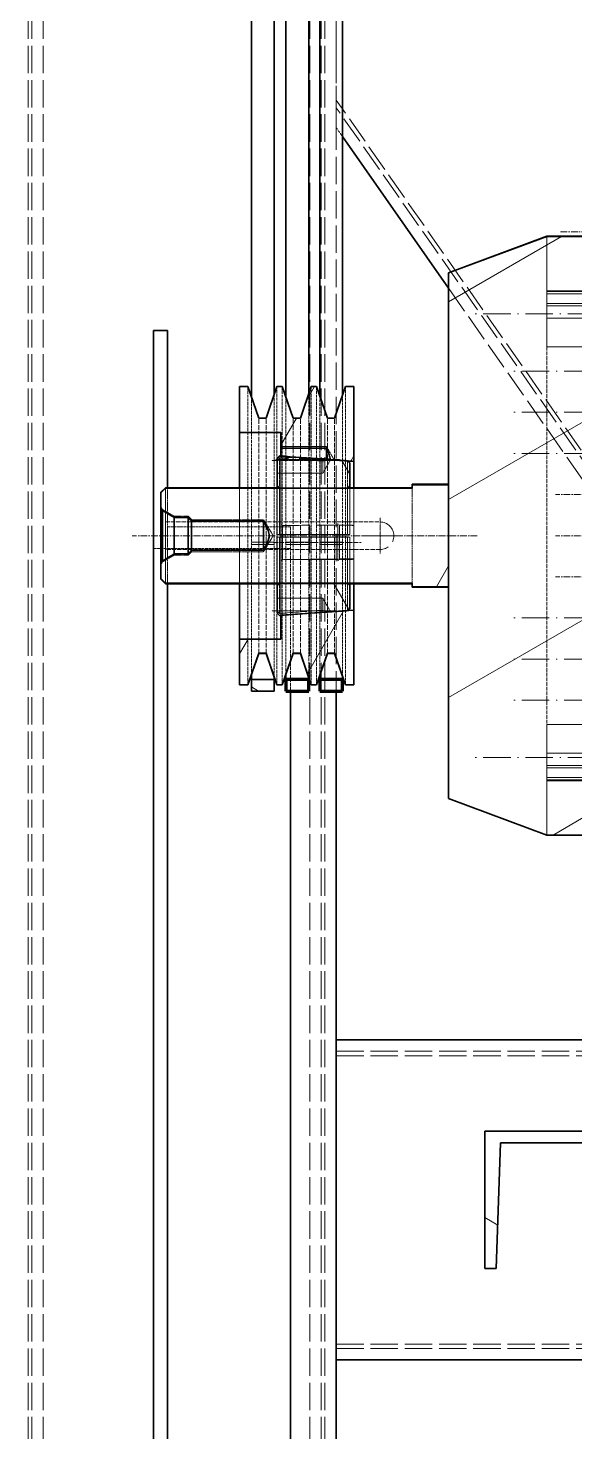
# Model space of a CAD drawing. Header units: millimetres. Extents: x 11674 to 41081, y 10956 to 31751.
# Drawn here: x 22922 to 23162, y 18281 to 18895 of the extents above; entities that cross this region are included whole.
import ezdxf

# ---------------------------------------------------------------- set-up
doc = ezdxf.new("R2010")
doc.units = ezdxf.units.MM
doc.linetypes.add('DASHDOT', pattern=[18.5, 12, -3, 0.5, -3])
doc.linetypes.add('DASHED', pattern=[15, 12, -3])

# ---------------------------------------------------------------- blocks, each defined once
blk = doc.blocks.new('A$C55E021B5')
at = {"color": 7, "linetype": 'DASHED', "lineweight": 13}
for p, q in [((585, 2140.5), (585, 0.5)), ((586.65, 2140.5), (586.65, 0.5)), ((591.64, 2140.5), (591.64, 0.5)), ((708.36, 2140.5), (708.36, 0.5)), ((713.35, 2140.5), (713.35, 0.5)), ((715, 2140.5), (715, 0.5)), ((580, 1356.9), (580, 403.04)), ((292.1, 250.5), (580, 661.67)), ((294.44, 250.5), (580, 658.32)), ((334.58, 299.11), (530.85, 579.41)), ((580, 245.5), (0, 245.5)), ((580, 243.58), (0, 243.58)), ((580, 117.42), (0, 117.42)), ((580, 115.5), (0, 115.5))]:
    blk.add_line(p, q, dxfattribs=at)
at = {"color": 7, "linetype": 'DASHED', "lineweight": 13, "ltscale": 0.406804}
blk.add_line((580, 893.69), (580, 649.6), dxfattribs=at)
at = {"color": 7, "lineweight": 35, "ltscale": 0.434674}
blk.add_line((602.04, 792.46), (602.04, 531.65), dxfattribs=at)
at = {"color": 7, "lineweight": 35, "ltscale": 0.431462}
blk.add_line((577.28, 791.49), (577.28, 532.62), dxfattribs=at)
at = {"color": 7, "lineweight": 35, "ltscale": 0.432301}
blk.add_line((587.28, 791.75), (587.28, 532.37), dxfattribs=at)
at = {"color": 7, "lineweight": 35, "ltscale": 0.429089}
blk.add_line((592.04, 790.78), (592.04, 533.33), dxfattribs=at)
at = {"color": 7, "lineweight": 35, "ltscale": 0.430578}
blk.add_line((607.19, 791.23), (607.19, 532.88), dxfattribs=at)
at = {"color": 7, "lineweight": 35, "ltscale": 0.433185}
blk.add_line((617.19, 792.01), (617.19, 532.1), dxfattribs=at)
at = {"color": 7, "lineweight": 35, "ltscale": 0.134928}
blk.add_line((530.85, 579.41), (577.28, 645.73), dxfattribs=at)
at = {"color": 7, "linetype": 'DASHED', "lineweight": 13, "ltscale": 0.007891}
blk.add_line((577.28, 645.73), (580, 649.6), dxfattribs=at)
at = {"color": 7, "linetype": 'DASHDOT', "lineweight": 13, "ltscale": 0.25}
blk.add_line((481.85, 604.11), (331.85, 604.11), dxfattribs=at)
at = {"color": 7, "lineweight": 35, "ltscale": 0.026667}
for p, q in [((487.85, 602.11), (471.85, 602.11)), ((487.85, 602.08), (471.85, 602.08)), ((487.85, 340.15), (471.85, 340.15)), ((487.85, 340.11), (471.85, 340.11))]:
    blk.add_line(p, q, dxfattribs=at)
at = {"color": 7, "lineweight": 13, "ltscale": 0.095304}
blk.add_line((530.85, 573.49), (481.33, 602.08), dxfattribs=at)
at = {"color": 7, "lineweight": 35, "ltscale": 5.49316e-05}
for p, q in [((487.85, 602.11), (487.85, 602.08)), ((487.85, 340.15), (487.85, 340.11))]:
    blk.add_line(p, q, dxfattribs=at)
at = {"color": 7, "linetype": 'DASHED', "lineweight": 13, "ltscale": 0.048935}
for p, q in [((487.85, 602.11), (487.85, 572.75)), ((487.85, 369.47), (487.85, 340.11))]:
    blk.add_line(p, q, dxfattribs=at)
at = {"color": 7, "lineweight": 35, "ltscale": 0.076467}
for p, q in [((530.85, 586.11), (487.85, 602.11)), ((530.85, 356.11), (487.85, 340.11))]:
    blk.add_line(p, q, dxfattribs=at)
at = {"color": 7, "lineweight": 35, "ltscale": 0.07647}
for p, q in [((530.85, 586.08), (487.85, 602.08)), ((530.85, 356.15), (487.85, 340.15))]:
    blk.add_line(p, q, dxfattribs=at)
at = {"color": 7, "lineweight": 35, "ltscale": 6.2561e-05}
for p, q in [((530.85, 586.11), (530.85, 586.08)), ((530.85, 356.15), (530.85, 356.11))]:
    blk.add_line(p, q, dxfattribs=at)
at = {"color": 7, "lineweight": 35, "ltscale": 0.383208}
blk.add_line((530.85, 586.08), (530.85, 356.15), dxfattribs=at)
at = {"color": 7, "linetype": 'DASHED', "lineweight": 13, "ltscale": 0.026667}
for p, q in [((487.85, 578.33), (471.85, 578.33)), ((487.85, 577.95), (471.85, 577.95)), ((471.85, 576.96), (487.85, 576.96)), ((487.85, 572.75), (471.85, 572.75)), ((487.85, 571.67), (471.85, 571.67)), ((471.85, 566.32), (487.85, 566.32)), ((487.85, 553.76), (471.85, 553.76)), ((487.85, 388.47), (471.85, 388.47)), ((487.85, 375.91), (471.85, 375.91)), ((471.85, 370.55), (487.85, 370.55)), ((487.85, 369.47), (471.85, 369.47)), ((487.85, 365.27), (471.85, 365.27)), ((471.85, 364.27), (487.85, 364.27)), ((487.85, 363.89), (471.85, 363.89))]:
    blk.add_line(p, q, dxfattribs=at)
at = {"color": 7, "linetype": 'DASHED', "lineweight": 13, "ltscale": 0.000634384}
for p, q in [((487.85, 577.95), (487.85, 578.33)), ((487.85, 363.89), (487.85, 364.27))]:
    blk.add_line(p, q, dxfattribs=at)
at = {"color": 7, "linetype": 'DASHED', "lineweight": 13, "ltscale": 0.008669}
for p, q in [((487.85, 577.95), (487.85, 572.75)), ((487.85, 369.47), (487.85, 364.27))]:
    blk.add_line(p, q, dxfattribs=at)
at = {"color": 7, "linetype": 'DASHED', "lineweight": 13, "ltscale": 0.031654}
for p, q in [((487.85, 572.75), (487.85, 553.76)), ((487.85, 388.47), (487.85, 369.47))]:
    blk.add_line(p, q, dxfattribs=at)
at = {"color": 7, "linetype": 'DASHDOT', "lineweight": 13}
for p, q in [((133.65, 568.23), (520.05, 568.23)), ((135.25, 543.11), (502.45, 543.11)), ((135.25, 525.11), (502.45, 525.11)), ((135.25, 507.11), (502.45, 507.11)), ((135.25, 435.11), (502.45, 435.11)), ((135.25, 417.11), (502.45, 417.11)), ((135.25, 399.11), (502.45, 399.11)), ((133.65, 374), (520.05, 374))]:
    blk.add_line(p, q, dxfattribs=at)
at = {"color": 7, "lineweight": 35, "ltscale": 0.114559}
blk.add_line((654, 560.85), (654, 492.11), dxfattribs=at)
at = {"color": 7, "lineweight": 35, "ltscale": 0.01}
blk.add_line((654, 560.85), (660, 560.85), dxfattribs=at)
at = {"color": 7, "lineweight": 35}
for p, q in [((660, 560.85), (660, 70.5)), ((654, 450.11), (654, 70.5)), ((580, 403.04), (580, 0.5)), ((600, 403.04), (600, 70.5)), ((580, 110.5), (0, 110.5))]:
    blk.add_line(p, q, dxfattribs=at)
at = {"color": 7, "linetype": 'DASHED', "lineweight": 13, "ltscale": 0.137745}
for p, q in [((487.85, 553.76), (487.85, 471.11)), ((487.85, 471.11), (487.85, 388.47))]:
    blk.add_line(p, q, dxfattribs=at)
at = {"color": 7, "lineweight": 35, "ltscale": 0.000110435}
for p, q in [((572.33, 536.41), (572.33, 536.35)), ((575.98, 536.41), (575.98, 536.35)), ((588.68, 536.35), (588.68, 536.41)), ((590.98, 536.41), (590.98, 536.35)), ((603.68, 536.35), (603.68, 536.41)), ((605.98, 536.41), (605.98, 536.35)), ((618.68, 536.35), (618.68, 536.41)), ((622.33, 536.35), (622.33, 536.41)), ((572.33, 405.88), (572.33, 405.81)), ((575.98, 405.88), (575.98, 405.81)), ((588.68, 405.81), (588.68, 405.88)), ((590.98, 405.88), (590.98, 405.81)), ((603.68, 405.81), (603.68, 405.88)), ((605.98, 405.88), (605.98, 405.81)), ((618.68, 405.81), (618.68, 405.88)), ((622.33, 405.81), (622.33, 405.88))]:
    blk.add_line(p, q, dxfattribs=at)
at = {"color": 7, "lineweight": 35, "ltscale": 0.006083}
for p, q in [((575.98, 536.41), (572.33, 536.41)), ((575.98, 536.35), (572.33, 536.35)), ((622.33, 536.41), (618.68, 536.41)), ((622.33, 536.35), (618.68, 536.35)), ((575.98, 405.88), (572.33, 405.88)), ((575.98, 405.81), (572.33, 405.81)), ((622.33, 405.88), (618.68, 405.88)), ((622.33, 405.81), (618.68, 405.81))]:
    blk.add_line(p, q, dxfattribs=at)
at = {"color": 7, "lineweight": 35, "ltscale": 0.054532}
for p, q in [((572.33, 536.35), (572.33, 503.63)), ((572.33, 438.6), (572.33, 405.88))]:
    blk.add_line(p, q, dxfattribs=at)
at = {"color": 7, "lineweight": 35, "ltscale": 0.024325}
for p, q in [((580.73, 522.61), (575.98, 536.41)), ((588.68, 536.41), (583.93, 522.61)), ((595.73, 522.61), (590.98, 536.41)), ((603.68, 536.41), (598.93, 522.61)), ((610.73, 522.61), (605.98, 536.41)), ((618.68, 536.41), (613.93, 522.61)), ((575.98, 405.81), (580.73, 419.61)), ((583.93, 419.61), (588.68, 405.81)), ((590.98, 405.81), (595.73, 419.61)), ((598.93, 419.61), (603.68, 405.81)), ((605.98, 405.81), (610.73, 419.61)), ((613.93, 419.61), (618.68, 405.81))]:
    blk.add_line(p, q, dxfattribs=at)
at = {"color": 7, "linetype": 'DASHED', "lineweight": 13, "ltscale": 0.108833}
for p, q in [((575.98, 536.41), (575.98, 471.11)), ((588.68, 471.11), (588.68, 536.41)), ((590.98, 536.41), (590.98, 471.11)), ((603.68, 471.11), (603.68, 536.41)), ((605.98, 536.41), (605.98, 471.11)), ((618.68, 471.11), (618.68, 536.41)), ((575.98, 471.11), (575.98, 405.81)), ((588.68, 405.81), (588.68, 471.11)), ((590.98, 471.11), (590.98, 405.81)), ((603.68, 405.81), (603.68, 471.11)), ((605.98, 471.11), (605.98, 405.81)), ((618.68, 405.81), (618.68, 471.11))]:
    blk.add_line(p, q, dxfattribs=at)
at = {"color": 7, "lineweight": 35, "ltscale": 0.024353}
for p, q in [((580.73, 522.53), (575.98, 536.35)), ((583.93, 522.53), (588.68, 536.35)), ((595.73, 522.53), (590.98, 536.35)), ((598.93, 522.53), (603.68, 536.35)), ((610.73, 522.53), (605.98, 536.35)), ((613.93, 522.53), (618.68, 536.35)), ((580.73, 419.7), (575.98, 405.88)), ((583.93, 419.7), (588.68, 405.88)), ((595.73, 419.7), (590.98, 405.88)), ((598.93, 419.7), (603.68, 405.88)), ((610.73, 419.7), (605.98, 405.88)), ((613.93, 419.7), (618.68, 405.88))]:
    blk.add_line(p, q, dxfattribs=at)
at = {"color": 7, "lineweight": 35, "ltscale": 0.003833}
for p, q in [((590.98, 536.41), (588.68, 536.41)), ((590.98, 536.35), (588.68, 536.35)), ((605.98, 536.41), (603.68, 536.41)), ((605.98, 536.35), (603.68, 536.35)), ((590.98, 405.88), (588.68, 405.88)), ((590.98, 405.81), (588.68, 405.81)), ((605.98, 405.88), (603.68, 405.88)), ((605.98, 405.81), (603.68, 405.81))]:
    blk.add_line(p, q, dxfattribs=at)
at = {"color": 7, "lineweight": 13, "ltscale": 0.012212}
blk.add_line((593.16, 530), (589.5, 536.35), dxfattribs=at)
at = {"color": 7, "lineweight": 35, "ltscale": 0.033382}
for p, q in [((622.33, 536.35), (622.33, 516.32)), ((622.33, 425.91), (622.33, 405.88))]:
    blk.add_line(p, q, dxfattribs=at)
at = {"color": 7, "linetype": 'DASHED', "lineweight": 13, "ltscale": 0.10718}
blk.add_line((577.28, 532.62), (577.28, 468.31), dxfattribs=at)
at = {"color": 7, "linetype": 'DASHED', "lineweight": 13, "ltscale": 0.106761}
blk.add_line((587.28, 532.37), (587.28, 468.31), dxfattribs=at)
at = {"color": 7, "linetype": 'DASHED', "lineweight": 13, "ltscale": 0.108372}
blk.add_line((592.04, 533.33), (592.04, 468.31), dxfattribs=at)
at = {"color": 7, "linetype": 'DASHED', "lineweight": 13, "ltscale": 0.105579}
blk.add_line((602.04, 531.65), (602.04, 468.31), dxfattribs=at)
at = {"color": 7, "linetype": 'DASHED', "lineweight": 13, "ltscale": 0.107632}
blk.add_line((607.19, 532.88), (607.19, 468.3), dxfattribs=at)
at = {"color": 7, "linetype": 'DASHED', "lineweight": 13, "ltscale": 0.106329}
blk.add_line((617.19, 532.1), (617.19, 468.3), dxfattribs=at)
at = {"color": 7, "linetype": 'DASHED', "lineweight": 13, "ltscale": 0.171667}
for p, q in [((580.73, 419.61), (580.73, 522.61)), ((583.93, 419.61), (583.93, 522.61)), ((595.73, 419.61), (595.73, 522.61)), ((598.93, 419.61), (598.93, 522.61)), ((610.73, 419.61), (610.73, 522.61)), ((613.93, 419.61), (613.93, 522.61))]:
    blk.add_line(p, q, dxfattribs=at)
at = {"color": 7, "lineweight": 35, "ltscale": 0.000139999}
for p, q in [((580.73, 522.53), (580.73, 522.61)), ((583.93, 522.53), (583.93, 522.61)), ((595.73, 522.53), (595.73, 522.61)), ((598.93, 522.53), (598.93, 522.61)), ((610.73, 522.53), (610.73, 522.61)), ((613.93, 522.53), (613.93, 522.61))]:
    blk.add_line(p, q, dxfattribs=at)
at = {"color": 7, "lineweight": 35, "ltscale": 0.005328}
for p, q in [((583.93, 522.61), (580.73, 522.61)), ((583.93, 522.53), (580.73, 522.53)), ((598.93, 522.61), (595.73, 522.61)), ((598.93, 522.53), (595.73, 522.53)), ((613.93, 522.61), (610.73, 522.61)), ((613.93, 522.53), (610.73, 522.53)), ((583.93, 419.7), (580.73, 419.7)), ((580.73, 419.61), (583.93, 419.61)), ((598.93, 419.7), (595.73, 419.7)), ((595.73, 419.61), (598.93, 419.61)), ((613.93, 419.7), (610.73, 419.7)), ((610.73, 419.61), (613.93, 419.61))]:
    blk.add_line(p, q, dxfattribs=at)
at = {"color": 7, "lineweight": 13, "ltscale": 0.022845}
blk.add_line((604.33, 510.66), (597.47, 522.53), dxfattribs=at)
at = {"color": 7, "lineweight": 13, "ltscale": 0.113546}
for p, q in [((530.85, 486.89), (471.85, 520.95)), ((530.85, 400.28), (471.85, 434.35))]:
    blk.add_line(p, q, dxfattribs=at)
at = {"color": 7, "linetype": 'DASHED', "lineweight": 13, "ltscale": 0.000159454}
blk.add_line((604.33, 516.41), (604.33, 516.32), dxfattribs=at)
at = {"color": 7, "linetype": 'DASHED', "lineweight": 13, "ltscale": 0.03}
for p, q in [((622.33, 516.41), (604.33, 516.41)), ((622.33, 425.81), (604.33, 425.81))]:
    blk.add_line(p, q, dxfattribs=at)
at = {"color": 7, "lineweight": 35, "ltscale": 0.011607}
blk.add_line((604.33, 516.32), (604.33, 509.35), dxfattribs=at)
at = {"color": 7, "lineweight": 35, "ltscale": 0.03}
for p, q in [((622.33, 516.32), (604.33, 516.32)), ((622.33, 425.91), (604.33, 425.91))]:
    blk.add_line(p, q, dxfattribs=at)
at = {"color": 7, "lineweight": 35, "ltscale": 0.040341}
blk.add_line((622.33, 516.32), (622.33, 492.11), dxfattribs=at)
at = {"color": 7, "linetype": 'DASHED', "lineweight": 13, "ltscale": 0.011066}
blk.add_line((581.01, 504.41), (584.33, 510.16), dxfattribs=at)
at = {"color": 7, "linetype": 'DASHED', "lineweight": 13, "ltscale": 0.00135}
blk.add_line((584.33, 510.16), (584.33, 509.35), dxfattribs=at)
blk.add_line((584.33, 510.16), (584.33, 509.35), dxfattribs=at)
at = {"color": 7, "linetype": 'DASHED', "lineweight": 13, "ltscale": 0.033334}
for p, q in [((584.33, 510.16), (604.33, 510.16)), ((585.9, 498.48), (605.9, 498.48)), ((585.9, 443.73), (605.9, 443.73))]:
    blk.add_line(p, q, dxfattribs=at)
at = {"color": 7, "lineweight": 13, "ltscale": 0.004543}
blk.add_line((573.69, 503.72), (572.33, 506.08), dxfattribs=at)
at = {"color": 7, "linetype": 'DASHED', "lineweight": 13, "ltscale": 0.014544}
blk.add_line((572.33, 503.76), (581.03, 504.37), dxfattribs=at)
at = {"color": 7, "lineweight": 35, "ltscale": 0.017341}
blk.add_line((572.33, 503.63), (582.71, 504.36), dxfattribs=at)
at = {"color": 7, "lineweight": 13, "ltscale": 0.011692}
blk.add_line((577.61, 504.06), (574.1, 497.99), dxfattribs=at)
at = {"color": 7, "lineweight": 35, "ltscale": 0.002362}
for p, q in [((574.1, 502.88), (575.1, 503.89)), ((605.9, 504.98), (604.9, 505.98)), ((574.1, 439.33), (575.1, 438.32)), ((605.9, 437.23), (604.9, 436.23))]:
    blk.add_line(p, q, dxfattribs=at)
at = {"color": 7, "lineweight": 35, "ltscale": 0.001852}
blk.add_line((574.1, 503.02), (574.89, 503.81), dxfattribs=at)
at = {"color": 7, "linetype": 'DASHED', "lineweight": 13, "ltscale": 0.000504953}
blk.add_line((574.89, 503.81), (575.1, 504.02), dxfattribs=at)
at = {"color": 7, "lineweight": 35, "ltscale": 0.049789}
for p, q in [((575.1, 503.89), (604.9, 505.98)), ((575.1, 438.32), (604.9, 436.23))]:
    blk.add_line(p, q, dxfattribs=at)
at = {"color": 7, "linetype": 'DASHED', "lineweight": 13, "ltscale": 0.012709}
blk.add_line((575.1, 504.02), (582.71, 504.55), dxfattribs=at)
at = {"color": 7, "linetype": 'DASHED', "lineweight": 13, "ltscale": 0.05386}
for p, q in [((575.1, 471.7), (575.1, 504.02)), ((575.1, 438.19), (575.1, 470.5))]:
    blk.add_line(p, q, dxfattribs=at)
at = {"color": 7, "linetype": 'DASHED', "lineweight": 13, "ltscale": 0.000221252}
blk.add_line((575.1, 503.89), (575.1, 504.02), dxfattribs=at)
at = {"color": 7, "linetype": 'DASHDOT', "lineweight": 13, "ltscale": 0.04664}
blk.add_line((578.68, 504.41), (606.66, 504.41), dxfattribs=at)
at = {"color": 7, "linetype": 'DASHDOT', "lineweight": 13, "ltscale": 0.046352}
for p, q in [((580.41, 503.98), (608.22, 503.98)), ((580.41, 438.23), (608.22, 438.23))]:
    blk.add_line(p, q, dxfattribs=at)
at = {"color": 7, "linetype": 'DASHED', "lineweight": 13, "ltscale": 8.42455e-05}
blk.add_line((581.03, 504.37), (581.01, 504.41), dxfattribs=at)
at = {"color": 7, "linetype": 'DASHED', "lineweight": 13, "ltscale": 0.000399662}
for p, q in [((581.27, 504.38), (581.03, 504.37)), ((581.03, 504.37), (581.27, 504.38))]:
    blk.add_line(p, q, dxfattribs=at)
at = {"color": 7, "lineweight": 35, "ltscale": 0.002883}
blk.add_line((582.71, 504.55), (584.43, 504.67), dxfattribs=at)
at = {"color": 7, "linetype": 'DASHED', "lineweight": 13, "ltscale": 0.000904611}
blk.add_line((582.73, 503.98), (583, 504.45), dxfattribs=at)
at = {"color": 7, "linetype": 'DASHED', "lineweight": 13, "ltscale": 0.010585}
for p, q in [((582.73, 503.98), (585.9, 498.48)), ((582.73, 438.23), (585.9, 443.73))]:
    blk.add_line(p, q, dxfattribs=at)
at = {"color": 7, "linetype": 'DASHED', "lineweight": 13, "ltscale": 0.000207215}
blk.add_line((583.11, 504.49), (583, 504.45), dxfattribs=at)
at = {"color": 7, "linetype": 'DASHED', "lineweight": 13, "ltscale": 5.922e-06}
blk.add_line((583, 504.45), (583, 504.45), dxfattribs=at)
at = {"color": 7, "linetype": 'DASHED', "lineweight": 13, "ltscale": 0.000201659}
blk.add_line((583, 504.45), (583.11, 504.41), dxfattribs=at)
at = {"color": 7, "lineweight": 35, "ltscale": 0.007811}
blk.add_line((584.33, 509.35), (584.33, 504.67), dxfattribs=at)
at = {"color": 7, "lineweight": 35, "ltscale": 0.033334}
blk.add_line((584.33, 509.35), (604.33, 509.35), dxfattribs=at)
at = {"color": 7, "linetype": 'DASHED', "lineweight": 13, "ltscale": 0.000938225}
blk.add_line((584.33, 504.67), (584.33, 504.1), dxfattribs=at)
at = {"color": 7, "linetype": 'DASHED', "lineweight": 13, "ltscale": 0.000364304}
blk.add_line((585.9, 504.68), (585.9, 504.46), dxfattribs=at)
at = {"color": 7, "linetype": 'DASHED', "lineweight": 13, "ltscale": 0.009966}
for p, q in [((585.9, 504.46), (585.9, 498.48)), ((585.9, 443.73), (585.9, 437.75))]:
    blk.add_line(p, q, dxfattribs=at)
at = {"color": 7, "linetype": 'DASHED', "lineweight": 13, "ltscale": 0.000365829}
blk.add_line((585.9, 503.72), (585.9, 503.5), dxfattribs=at)
at = {"color": 7, "lineweight": 35, "ltscale": 0.005599}
blk.add_line((604.33, 509.35), (604.33, 505.99), dxfattribs=at)
at = {"color": 7, "linetype": 'DASHED', "lineweight": 13, "ltscale": 0.00075798}
blk.add_line((604.33, 505.99), (604.33, 505.54), dxfattribs=at)
at = {"color": 7, "linetype": 'DASHED', "lineweight": 13, "ltscale": 0.048727}
blk.add_line((604.33, 505.54), (604.33, 476.3), dxfattribs=at)
at = {"color": 7, "lineweight": 35, "ltscale": 9.00269e-05}
blk.add_line((604.9, 505.98), (604.9, 506.03), dxfattribs=at)
at = {"color": 7, "lineweight": 35, "ltscale": 0.002385}
for p, q in [((605.9, 505.01), (604.9, 506.03)), ((604.9, 436.18), (605.9, 437.2))]:
    blk.add_line(p, q, dxfattribs=at)
at = {"color": 7, "linetype": 'DASHED', "lineweight": 13, "ltscale": 0.055687}
for p, q in [((604.9, 471.7), (604.9, 505.12)), ((604.9, 437.09), (604.9, 470.5))]:
    blk.add_line(p, q, dxfattribs=at)
at = {"color": 7, "lineweight": 35, "ltscale": 5.72205e-05}
blk.add_line((605.9, 504.98), (605.9, 505.01), dxfattribs=at)
at = {"color": 7, "lineweight": 35, "ltscale": 0.020118}
for p, q in [((605.9, 492.91), (605.9, 504.98)), ((605.9, 437.23), (605.9, 449.3))]:
    blk.add_line(p, q, dxfattribs=at)
at = {"color": 7, "lineweight": 35, "ltscale": 0.019194}
blk.add_line((572.33, 492.11), (572.33, 503.63), dxfattribs=at)
at = {"color": 7, "lineweight": 35, "ltscale": 0.000228119}
for p, q in [((574.1, 502.88), (574.1, 503.02)), ((574.1, 439.19), (574.1, 439.33))]:
    blk.add_line(p, q, dxfattribs=at)
at = {"color": 7, "lineweight": 35, "ltscale": 0.016631}
for p, q in [((574.1, 502.88), (574.1, 492.91)), ((574.1, 449.3), (574.1, 439.33))]:
    blk.add_line(p, q, dxfattribs=at)
at = {"color": 7, "lineweight": 35, "ltscale": 0.026666}
for p, q in [((546.85, 493.61), (530.85, 493.61)), ((546.85, 493.42), (530.85, 493.42)), ((546.85, 448.81), (530.85, 448.81)), ((546.85, 448.61), (530.85, 448.61))]:
    blk.add_line(p, q, dxfattribs=at)
at = {"color": 7, "linetype": 'DASHED', "lineweight": 13, "ltscale": 0.000322151}
for p, q in [((530.85, 493.61), (530.85, 493.42)), ((530.85, 448.81), (530.85, 448.61))]:
    blk.add_line(p, q, dxfattribs=at)
at = {"color": 7, "lineweight": 35, "ltscale": 0.074356}
blk.add_line((530.85, 448.81), (530.85, 493.42), dxfattribs=at)
at = {"color": 7, "lineweight": 35, "ltscale": 0.000322151}
for p, q in [((546.85, 493.42), (546.85, 493.61)), ((546.85, 448.61), (546.85, 448.81))]:
    blk.add_line(p, q, dxfattribs=at)
at = {"color": 7, "lineweight": 35, "ltscale": 0.002523}
for p, q in [((546.85, 493.42), (546.85, 491.91)), ((546.85, 450.32), (546.85, 448.81))]:
    blk.add_line(p, q, dxfattribs=at)
at = {"color": 7, "lineweight": 35, "ltscale": 0.04673}
blk.add_line((574.89, 492.11), (546.85, 492.11), dxfattribs=at)
at = {"color": 7, "lineweight": 35, "ltscale": 0.18}
for p, q in [((654.85, 491.91), (546.85, 491.91)), ((654.85, 450.32), (546.85, 450.32))]:
    blk.add_line(p, q, dxfattribs=at)
at = {"color": 7, "linetype": 'DASHED', "lineweight": 13, "ltscale": 0.069487}
blk.add_line((546.85, 491.91), (546.85, 450.21), dxfattribs=at)
at = {"color": 7, "linetype": 'DASHED', "lineweight": 13, "ltscale": 0.027456}
blk.add_line((572.33, 475.64), (572.33, 492.11), dxfattribs=at)
at = {"color": 7, "linetype": 'DASHED', "lineweight": 13, "ltscale": 0.002357}
for p, q in [((574.1, 493.1), (575.1, 492.1)), ((604.9, 492.1), (605.9, 493.1)), ((575.1, 450.1), (574.1, 449.1)), ((605.9, 449.1), (604.9, 450.1))]:
    blk.add_line(p, q, dxfattribs=at)
at = {"color": 7, "lineweight": 35, "ltscale": 0.001483}
blk.add_line((574.1, 492.11), (574.1, 493), dxfattribs=at)
at = {"color": 7, "lineweight": 35, "ltscale": 0.002368}
for p, q in [((575.1, 491.9), (574.1, 492.91)), ((575.1, 450.31), (574.1, 449.3)), ((604.9, 450.31), (605.9, 449.3))]:
    blk.add_line(p, q, dxfattribs=at)
at = {"color": 7, "linetype": 'DASHED', "lineweight": 13, "ltscale": 0.034013}
for p, q in [((574.1, 471.7), (574.1, 492.11)), ((605.9, 471.7), (605.9, 492.11))]:
    blk.add_line(p, q, dxfattribs=at)
at = {"color": 7, "linetype": 'DASHED', "lineweight": 13, "ltscale": 0.050381}
blk.add_line((605.12, 492.11), (574.89, 492.11), dxfattribs=at)
at = {"color": 7, "linetype": 'DASHED', "lineweight": 13, "ltscale": 0.049667}
for p, q in [((575.1, 492.1), (604.9, 492.1)), ((575.1, 471.7), (604.9, 471.7)), ((604.9, 470.5), (575.1, 470.5)), ((604.9, 450.1), (575.1, 450.1))]:
    blk.add_line(p, q, dxfattribs=at)
at = {"color": 7, "linetype": 'DASHED', "lineweight": 13, "ltscale": 0.034}
for p, q in [((575.1, 471.7), (575.1, 492.1)), ((604.9, 471.7), (604.9, 492.1)), ((575.1, 450.1), (575.1, 470.5)), ((604.9, 450.1), (604.9, 470.5))]:
    blk.add_line(p, q, dxfattribs=at)
at = {"color": 7, "linetype": 'DASHED', "lineweight": 13, "ltscale": 0.000347519}
for p, q in [((575.1, 491.9), (575.1, 492.1)), ((604.9, 491.9), (604.9, 492.1))]:
    blk.add_line(p, q, dxfattribs=at)
at = {"color": 7, "lineweight": 35, "ltscale": 0.049667}
for p, q in [((604.9, 491.9), (575.1, 491.9)), ((604.9, 450.31), (575.1, 450.31))]:
    blk.add_line(p, q, dxfattribs=at)
at = {"color": 7, "lineweight": 35, "ltscale": 0.002369}
blk.add_line((604.9, 491.9), (605.9, 492.91), dxfattribs=at)
at = {"color": 7, "lineweight": 35, "ltscale": 0.082889}
blk.add_line((654.85, 492.11), (605.12, 492.11), dxfattribs=at)
at = {"color": 7, "lineweight": 13, "ltscale": 0.000747876}
blk.add_line((605.9, 493.07), (605.68, 492.68), dxfattribs=at)
at = {"color": 7, "linetype": 'DASHED', "lineweight": 13, "ltscale": 0.000161171}
blk.add_line((605.9, 492.91), (605.9, 493), dxfattribs=at)
at = {"color": 7, "lineweight": 35, "ltscale": 0.001322}
blk.add_line((605.9, 492.11), (605.9, 492.91), dxfattribs=at)
at = {"color": 7, "linetype": 'DASHED', "lineweight": 13, "ltscale": 0.035}
for p, q in [((622.33, 492.11), (622.33, 471.11)), ((622.33, 471.11), (622.33, 450.11))]:
    blk.add_line(p, q, dxfattribs=at)
at = {"color": 7, "linetype": 'DASHED', "lineweight": 13, "ltscale": 0.07}
blk.add_line((654, 492.11), (654, 450.11), dxfattribs=at)
at = {"color": 7, "linetype": 'DASHED', "lineweight": 13, "ltscale": 0.025}
for p, q in [((654.85, 492.11), (654.85, 477.11)), ((654.85, 465.11), (654.85, 450.11))]:
    blk.add_line(p, q, dxfattribs=at)
at = {"color": 7, "lineweight": 35, "ltscale": 0.004714}
for p, q in [((656.85, 490.11), (654.85, 492.11)), ((656.85, 452.11), (654.85, 450.11))]:
    blk.add_line(p, q, dxfattribs=at)
at = {"color": 7, "lineweight": 35, "ltscale": 0.00034523}
for p, q in [((654.85, 492.11), (654.85, 491.91)), ((654.85, 450.32), (654.85, 450.11))]:
    blk.add_line(p, q, dxfattribs=at)
at = {"color": 7, "lineweight": 35, "ltscale": 0.00474}
for p, q in [((656.85, 489.88), (654.85, 491.91)), ((656.85, 452.34), (654.85, 450.32))]:
    blk.add_line(p, q, dxfattribs=at)
at = {"color": 7, "linetype": 'DASHDOT', "lineweight": 13, "ltscale": 0.243002}
for p, q in [((338.2, 489.11), (484, 489.11)), ((338.2, 471.11), (484, 471.11)), ((338.2, 453.11), (484, 453.11))]:
    blk.add_line(p, q, dxfattribs=at)
at = {"color": 7, "lineweight": 35, "ltscale": 0.000382233}
blk.add_line((656.85, 490.11), (656.85, 489.88), dxfattribs=at)
at = {"color": 7, "lineweight": 35, "ltscale": 0.01078}
blk.add_line((656.85, 489.88), (656.85, 483.42), dxfattribs=at)
at = {"color": 7, "linetype": 'DASHED', "lineweight": 13, "ltscale": 0.003536}
for p, q in [((643.35, 478.11), (644.85, 479.61)), ((643.35, 464.11), (644.85, 462.61))]:
    blk.add_line(p, q, dxfattribs=at)
at = {"color": 7, "linetype": 'DASHED', "lineweight": 13, "ltscale": 0.000876617}
for p, q in [((644.85, 479.61), (644.85, 479.09)), ((650.99, 479.61), (650.99, 479.09)), ((644.85, 463.14), (644.85, 462.61)), ((650.99, 463.14), (650.99, 462.61))]:
    blk.add_line(p, q, dxfattribs=at)
at = {"color": 7, "linetype": 'DASHED', "lineweight": 13, "ltscale": 0.000875854}
for p, q in [((644.85, 479.61), (644.85, 479.09)), ((650.99, 479.61), (650.99, 479.09)), ((644.85, 463.14), (644.85, 462.61)), ((650.99, 463.14), (650.99, 462.61))]:
    blk.add_line(p, q, dxfattribs=at)
at = {"color": 7, "linetype": 'DASHED', "lineweight": 13, "ltscale": 0.010233}
for p, q in [((650.99, 479.61), (644.85, 479.61)), ((650.99, 462.61), (644.85, 462.61))]:
    blk.add_line(p, q, dxfattribs=at)
at = {"color": 7, "linetype": 'DASHED', "lineweight": 13, "ltscale": 0.010001}
for p, q in [((650.99, 479.61), (656.18, 482.61)), ((650.99, 462.61), (656.18, 459.61))]:
    blk.add_line(p, q, dxfattribs=at)
at = {"color": 7, "linetype": 'DASHED', "lineweight": 13, "ltscale": 0.002213}
for p, q in [((656.18, 482.61), (656.85, 483.76)), ((656.18, 459.61), (656.85, 458.46))]:
    blk.add_line(p, q, dxfattribs=at)
at = {"color": 7, "lineweight": 35, "ltscale": 0.002265}
for p, q in [((656.18, 482.23), (656.85, 483.42)), ((656.18, 460), (656.85, 458.81))]:
    blk.add_line(p, q, dxfattribs=at)
at = {"color": 7, "linetype": 'DASHED', "lineweight": 13, "ltscale": 0.000638199}
for p, q in [((656.18, 482.61), (656.18, 482.23)), ((656.18, 482.61), (656.18, 482.23)), ((656.18, 460), (656.18, 459.61)), ((656.18, 460), (656.18, 459.61))]:
    blk.add_line(p, q, dxfattribs=at)
at = {"color": 7, "lineweight": 35, "ltscale": 0.037057}
blk.add_line((656.18, 482.23), (656.18, 460), dxfattribs=at)
at = {"color": 7, "lineweight": 35, "ltscale": 0.04101}
blk.add_line((656.85, 483.42), (656.85, 458.81), dxfattribs=at)
at = {"color": 7, "linetype": 'DASHDOT', "lineweight": 13, "ltscale": 0.026}
for p, q in [((560.85, 478.91), (560.85, 463.31)), ((553.05, 471.11), (568.65, 471.11))]:
    blk.add_line(p, q, dxfattribs=at)
at = {"color": 7, "linetype": 'DASHED', "lineweight": 13, "ltscale": 0.156667}
for p, q in [((654.85, 477.11), (560.85, 477.11)), ((560.85, 465.11), (654.85, 465.11))]:
    blk.add_line(p, q, dxfattribs=at)
at = {"color": 7, "linetype": 'DASHED', "lineweight": 13, "ltscale": 0.010461}
for p, q in [((572.33, 475.69), (578.6, 475.69)), ((572.33, 460.73), (578.6, 460.73))]:
    blk.add_line(p, q, dxfattribs=at)
at = {"color": 7, "linetype": 'DASHED', "lineweight": 13, "ltscale": 0.013473}
blk.add_line((572.33, 467.56), (572.33, 475.64), dxfattribs=at)
at = {"color": 7, "linetype": 'DASHED', "lineweight": 13, "ltscale": 0.001705}
for p, q in [((578.6, 475.69), (579.33, 476.41)), ((578.6, 460.73), (579.33, 460.01))]:
    blk.add_line(p, q, dxfattribs=at)
at = {"color": 7, "linetype": 'DASHED', "lineweight": 13, "ltscale": 0.001703}
blk.add_line((578.6, 475.68), (579.33, 476.4), dxfattribs=at)
at = {"color": 7, "linetype": 'DASHED', "lineweight": 13, "ltscale": 0.013547}
blk.add_line((578.6, 475.69), (578.6, 467.56), dxfattribs=at)
at = {"color": 7, "linetype": 'DASHED', "lineweight": 13, "ltscale": 2.1553e-05}
blk.add_line((579.33, 476.41), (579.33, 476.4), dxfattribs=at)
at = {"color": 7, "linetype": 'DASHED', "lineweight": 13, "ltscale": 0.001198}
blk.add_line((579.33, 475.68), (579.33, 476.4), dxfattribs=at)
at = {"color": 7, "linetype": 'DASHED', "lineweight": 13, "ltscale": 0.008347}
blk.add_line((579.33, 475.69), (584.33, 475.69), dxfattribs=at)
at = {"color": 7, "linetype": 'DASHED', "lineweight": 13, "ltscale": 0.013534}
blk.add_line((579.33, 475.68), (579.33, 467.56), dxfattribs=at)
at = {"color": 7, "linetype": 'DASHED', "lineweight": 13, "ltscale": 0.09}
blk.add_line((600, 475.04), (654, 475.04), dxfattribs=at)
at = {"color": 7, "linetype": 'DASHED', "lineweight": 13, "ltscale": 0.120001}
blk.add_line((600, 475.04), (600, 403.04), dxfattribs=at)
at = {"color": 7, "linetype": 'DASHED', "lineweight": 13, "ltscale": 0.00173}
blk.add_line((604.33, 476.3), (603.6, 475.56), dxfattribs=at)
at = {"color": 7, "linetype": 'DASHED', "lineweight": 13, "ltscale": 0.013334}
blk.add_line((603.6, 475.56), (603.6, 467.56), dxfattribs=at)
at = {"color": 7, "linetype": 'DASHED', "lineweight": 13, "ltscale": 0.014679}
blk.add_line((604.33, 476.3), (604.33, 467.5), dxfattribs=at)
at = {"color": 7, "linetype": 'DASHED', "lineweight": 13, "ltscale": 0.013611}
for q in [(611.85, 478.11), (611.85, 464.11)]:
    blk.add_line((607.64, 471.11), q, dxfattribs=at)
at = {"color": 7, "linetype": 'DASHED', "lineweight": 13, "ltscale": 0.001081}
for p, q in [((611.85, 478.11), (611.85, 477.46)), ((611.85, 478.11), (611.85, 477.46)), ((643.35, 478.11), (643.35, 477.46)), ((643.35, 478.11), (643.35, 477.46)), ((611.85, 464.76), (611.85, 464.11)), ((611.85, 464.76), (611.85, 464.11)), ((643.35, 464.76), (643.35, 464.11)), ((643.35, 464.76), (643.35, 464.11))]:
    blk.add_line(p, q, dxfattribs=at)
at = {"color": 7, "linetype": 'DASHED', "lineweight": 13, "ltscale": 0.0525}
for p, q in [((643.35, 478.11), (611.85, 478.11)), ((643.35, 464.11), (611.85, 464.11))]:
    blk.add_line(p, q, dxfattribs=at)
at = {"color": 7, "lineweight": 35, "ltscale": 0.0525}
for p, q in [((643.35, 477.46), (611.85, 477.46)), ((643.35, 464.76), (611.85, 464.76))]:
    blk.add_line(p, q, dxfattribs=at)
at = {"color": 7, "lineweight": 35, "ltscale": 0.021171}
for p, q in [((611.85, 477.46), (611.85, 464.76)), ((643.35, 477.46), (643.35, 464.76))]:
    blk.add_line(p, q, dxfattribs=at)
at = {"color": 7, "lineweight": 35, "ltscale": 0.010233}
for p, q in [((650.99, 479.09), (644.85, 479.09)), ((650.99, 463.14), (644.85, 463.14))]:
    blk.add_line(p, q, dxfattribs=at)
at = {"color": 7, "lineweight": 35, "ltscale": 0.02658}
for p, q in [((644.85, 479.09), (644.85, 463.14)), ((650.99, 479.09), (650.99, 463.14))]:
    blk.add_line(p, q, dxfattribs=at)
at = {"color": 7, "linetype": 'DASHED', "lineweight": 13, "ltscale": 0.02}
blk.add_line((654.85, 477.11), (654.85, 465.11), dxfattribs=at)
at = {"color": 7, "linetype": 'DASHDOT', "lineweight": 13, "ltscale": 0.252}
blk.add_line((518.25, 471.11), (669.45, 471.11), dxfattribs=at)
at = {"color": 7, "linetype": 'DASHDOT', "lineweight": 13, "ltscale": 0.064001}
blk.add_line((569.13, 468.21), (607.53, 468.21), dxfattribs=at)
at = {"color": 7, "linetype": 'DASHED', "lineweight": 13, "ltscale": 0.010865}
blk.add_line((572.33, 461.04), (572.33, 467.56), dxfattribs=at)
at = {"color": 7, "linetype": 'DASHED', "lineweight": 13, "ltscale": 0.001666}
for p, q in [((574.1, 471.7), (575.1, 471.7)), ((575.1, 470.5), (574.1, 470.5))]:
    blk.add_line(p, q, dxfattribs=at)
at = {"color": 7, "linetype": 'DASHED', "lineweight": 13, "ltscale": 0.033987}
for p, q in [((574.1, 450.11), (574.1, 470.5)), ((605.9, 450.11), (605.9, 470.5))]:
    blk.add_line(p, q, dxfattribs=at)
at = {"color": 7, "linetype": 'DASHED', "lineweight": 13, "ltscale": 0.097826}
blk.add_line((577.28, 409.61), (577.28, 468.31), dxfattribs=at)
at = {"color": 7, "linetype": 'DASHED', "lineweight": 13, "ltscale": 0.016666}
for p, q in [((587.28, 468.31), (577.28, 468.31)), ((587.28, 467.24), (577.28, 467.24)), ((617.19, 468.3), (607.19, 468.3)), ((617.19, 467.24), (607.19, 467.24)), ((577.28, 408.04), (587.28, 408.04)), ((607.19, 408.04), (617.19, 408.04))]:
    blk.add_line(p, q, dxfattribs=at)
at = {"color": 7, "linetype": 'DASHED', "lineweight": 13, "ltscale": 0.011375}
blk.add_line((578.6, 467.56), (578.6, 460.73), dxfattribs=at)
at = {"color": 7, "linetype": 'DASHED', "lineweight": 13, "ltscale": 0.011115}
blk.add_line((579.33, 467.56), (579.33, 460.89), dxfattribs=at)
at = {"color": 7, "linetype": 'DASHED', "lineweight": 13, "ltscale": 0.097422}
blk.add_line((587.28, 409.86), (587.28, 468.31), dxfattribs=at)
at = {"color": 7, "linetype": 'DASHED', "lineweight": 13, "ltscale": 0.09907}
blk.add_line((592.04, 408.86), (592.04, 468.31), dxfattribs=at)
at = {"color": 7, "linetype": 'DASHED', "lineweight": 13, "ltscale": 0.016667}
for p, q in [((602.04, 468.31), (592.04, 468.31)), ((602.04, 467.24), (592.04, 467.24)), ((592.04, 408.04), (602.04, 408.04))]:
    blk.add_line(p, q, dxfattribs=at)
at = {"color": 7, "linetype": 'DASHED', "lineweight": 13, "ltscale": 0.096219}
blk.add_line((602.04, 410.58), (602.04, 468.31), dxfattribs=at)
at = {"color": 7, "linetype": 'DASHED', "lineweight": 13, "ltscale": 0.011374}
blk.add_line((603.6, 467.56), (603.6, 460.73), dxfattribs=at)
at = {"color": 7, "linetype": 'DASHED', "lineweight": 13, "ltscale": 0.012476}
blk.add_line((604.33, 467.5), (604.33, 460.01), dxfattribs=at)
at = {"color": 7, "linetype": 'DASHED', "lineweight": 13, "ltscale": 0.001667}
for p, q in [((604.9, 471.7), (605.9, 471.7)), ((605.9, 470.5), (604.9, 470.5))]:
    blk.add_line(p, q, dxfattribs=at)
at = {"color": 7, "linetype": 'DASHED', "lineweight": 13, "ltscale": 0.098379}
blk.add_line((607.19, 409.28), (607.19, 468.3), dxfattribs=at)
at = {"color": 7, "linetype": 'DASHED', "lineweight": 13, "ltscale": 0.096984}
blk.add_line((617.19, 410.11), (617.19, 468.3), dxfattribs=at)
at = {"color": 7, "linetype": 'DASHED', "lineweight": 13, "ltscale": 0.018213}
blk.add_line((572.33, 450.11), (572.33, 461.04), dxfattribs=at)
at = {"color": 7, "linetype": 'DASHED', "lineweight": 13, "ltscale": 0.001678}
blk.add_line((579.33, 460.23), (578.6, 460.93), dxfattribs=at)
at = {"color": 7, "linetype": 'DASHED', "lineweight": 13, "ltscale": 0.001149}
blk.add_line((579.33, 460.23), (579.33, 460.92), dxfattribs=at)
at = {"color": 7, "linetype": 'DASHED', "lineweight": 13, "ltscale": 0.038653}
blk.add_line((579.33, 460.73), (602.52, 460.73), dxfattribs=at)
at = {"color": 7, "linetype": 'DASHED', "lineweight": 13, "ltscale": 0.1}
blk.add_line((660, 465.51), (600, 465.51), dxfattribs=at)
at = {"color": 7, "linetype": 'DASHED', "lineweight": 13, "ltscale": 0.001808}
blk.add_line((602.52, 460.73), (603.6, 460.73), dxfattribs=at)
at = {"color": 7, "linetype": 'DASHED', "lineweight": 13, "ltscale": 0.000764173}
blk.add_line((603.6, 460.73), (603.93, 460.41), dxfattribs=at)
at = {"color": 7, "lineweight": 13, "ltscale": 0.017552}
blk.add_line((536.11, 448.81), (530.85, 457.93), dxfattribs=at)
at = {"color": 7, "linetype": 'DASHED', "lineweight": 13, "ltscale": 0.000362015}
blk.add_line((579.33, 460.23), (579.33, 460.01), dxfattribs=at)
at = {"color": 7, "linetype": 'DASHED', "lineweight": 13, "ltscale": 0.000941123}
blk.add_line((603.93, 460.41), (604.33, 460.01), dxfattribs=at)
at = {"color": 7, "linetype": 'DASHED', "lineweight": 13, "ltscale": 0.000941931}
blk.add_line((603.93, 460.41), (604.33, 460.01), dxfattribs=at)
at = {"color": 7, "linetype": 'DASHED', "lineweight": 13, "ltscale": 0.039463}
blk.add_line((604.33, 460.01), (604.33, 436.33), dxfattribs=at)
at = {"color": 7, "lineweight": 35, "ltscale": 0.010779}
blk.add_line((656.85, 458.81), (656.85, 452.34), dxfattribs=at)
at = {"color": 7, "linetype": 'DASHED', "lineweight": 13, "ltscale": 0.000173187}
blk.add_line((656.85, 458.81), (656.85, 458.71), dxfattribs=at)
at = {"color": 7, "lineweight": 35, "ltscale": 0.046756}
blk.add_line((574.9, 450.11), (546.85, 450.11), dxfattribs=at)
at = {"color": 7, "lineweight": 35, "ltscale": 0.019192}
blk.add_line((572.33, 438.6), (572.33, 450.11), dxfattribs=at)
at = {"color": 7, "lineweight": 35, "ltscale": 0.001349}
blk.add_line((574.1, 449.3), (574.1, 450.11), dxfattribs=at)
at = {"color": 7, "lineweight": 13, "ltscale": 0.02209}
blk.add_line((581.22, 450.31), (574.59, 438.83), dxfattribs=at)
at = {"color": 7, "linetype": 'DASHED', "lineweight": 13, "ltscale": 0.05033}
blk.add_line((605.1, 450.11), (574.9, 450.11), dxfattribs=at)
at = {"color": 7, "linetype": 'DASHED', "lineweight": 13, "ltscale": 0.00034771}
for p, q in [((575.1, 450.1), (575.1, 450.31)), ((604.9, 450.1), (604.9, 450.31))]:
    blk.add_line(p, q, dxfattribs=at)
at = {"color": 7, "lineweight": 35, "ltscale": 0.082915}
blk.add_line((654.85, 450.11), (605.1, 450.11), dxfattribs=at)
at = {"color": 7, "lineweight": 35, "ltscale": 0.001348}
blk.add_line((605.9, 449.3), (605.9, 450.11), dxfattribs=at)
at = {"color": 7, "lineweight": 35, "ltscale": 0.040339}
blk.add_line((622.33, 450.11), (622.33, 425.91), dxfattribs=at)
at = {"color": 7, "lineweight": 35, "ltscale": 0.000382042}
blk.add_line((656.85, 452.34), (656.85, 452.11), dxfattribs=at)
at = {"color": 7, "lineweight": 35, "ltscale": 0.053465}
blk.add_line((572.33, 438.6), (604.33, 436.35), dxfattribs=at)
at = {"color": 7, "linetype": 'DASHED', "lineweight": 13, "ltscale": 0.053464}
blk.add_line((604.33, 436.23), (572.33, 438.47), dxfattribs=at)
at = {"color": 7, "lineweight": 35, "ltscale": 0.001812}
blk.add_line((574.87, 438.42), (574.1, 439.19), dxfattribs=at)
at = {"color": 7, "linetype": 'DASHED', "lineweight": 13, "ltscale": 0.000544874}
blk.add_line((575.1, 438.19), (574.87, 438.42), dxfattribs=at)
at = {"color": 7, "linetype": 'DASHED', "lineweight": 13, "ltscale": 0.000221062}
blk.add_line((575.1, 438.19), (575.1, 438.32), dxfattribs=at)
at = {"color": 7, "linetype": 'DASHED', "lineweight": 13, "ltscale": 0.015593}
blk.add_line((584.43, 437.54), (575.1, 438.19), dxfattribs=at)
at = {"color": 7, "lineweight": 13, "ltscale": 0.052829}
blk.add_line((592.68, 410.83), (576.83, 438.28), dxfattribs=at)
at = {"color": 7, "linetype": 'DASHED', "lineweight": 13, "ltscale": 0.000904776}
blk.add_line((582.73, 438.23), (583, 437.76), dxfattribs=at)
at = {"color": 7, "linetype": 'DASHED', "lineweight": 13, "ltscale": 0.000205355}
blk.add_line((583.11, 437.8), (583, 437.76), dxfattribs=at)
at = {"color": 7, "linetype": 'DASHED', "lineweight": 13, "ltscale": 6.66208e-06}
blk.add_line((583, 437.76), (583, 437.76), dxfattribs=at)
at = {"color": 7, "linetype": 'DASHED', "lineweight": 13, "ltscale": 0.00020324}
blk.add_line((583, 437.76), (583.11, 437.72), dxfattribs=at)
at = {"color": 7, "linetype": 'DASHED', "lineweight": 13, "ltscale": 0.000365639}
blk.add_line((585.9, 438.71), (585.9, 438.49), dxfattribs=at)
at = {"color": 7, "linetype": 'DASHED', "lineweight": 13, "ltscale": 0.000364494}
blk.add_line((585.9, 437.75), (585.9, 437.53), dxfattribs=at)
at = {"color": 7, "lineweight": 35, "ltscale": 0.017406}
blk.add_line((604.33, 436.35), (604.33, 425.91), dxfattribs=at)
at = {"color": 7, "lineweight": 35, "ltscale": 0.000958426}
blk.add_line((604.33, 436.22), (604.9, 436.18), dxfattribs=at)
at = {"color": 7, "lineweight": 35, "ltscale": 8.98361e-05}
blk.add_line((604.9, 436.18), (604.9, 436.23), dxfattribs=at)
at = {"color": 7, "lineweight": 35, "ltscale": 5.74112e-05}
blk.add_line((605.9, 437.2), (605.9, 437.23), dxfattribs=at)
at = {"color": 7, "linetype": 'DASHED', "lineweight": 13, "ltscale": 0.000159264}
blk.add_line((604.33, 425.91), (604.33, 425.81), dxfattribs=at)
at = {"color": 7, "lineweight": 13, "ltscale": 0.012369}
blk.add_line((622.33, 419.48), (618.62, 425.91), dxfattribs=at)
at = {"color": 7, "linetype": 'DASHED', "lineweight": 13, "ltscale": 0.000108147}
blk.add_line((622.33, 425.91), (622.33, 425.84), dxfattribs=at)
at = {"color": 7, "lineweight": 35, "ltscale": 0.00014019}
for p, q in [((580.73, 419.61), (580.73, 419.7)), ((583.93, 419.61), (583.93, 419.7)), ((595.73, 419.61), (595.73, 419.7)), ((598.93, 419.61), (598.93, 419.7)), ((610.73, 419.61), (610.73, 419.7)), ((613.93, 419.61), (613.93, 419.7))]:
    blk.add_line(p, q, dxfattribs=at)
at = {"color": 7, "lineweight": 35, "ltscale": 0.00247}
blk.add_line((577.28, 408.13), (577.28, 409.61), dxfattribs=at)
at = {"color": 7, "lineweight": 35, "ltscale": 0.008344}
for p, q in [((577.28, 408.13), (577.28, 403.13)), ((587.28, 408.13), (587.28, 403.13)), ((592.04, 408.13), (592.04, 403.12)), ((602.04, 408.13), (602.04, 403.12)), ((607.19, 408.13), (607.19, 403.12)), ((617.19, 408.13), (617.19, 403.12))]:
    blk.add_line(p, q, dxfattribs=at)
at = {"color": 7, "lineweight": 35, "ltscale": 0.016666}
for p, q in [((577.28, 408.13), (587.28, 408.13)), ((607.19, 408.13), (617.19, 408.13)), ((577.28, 403.13), (587.28, 403.13)), ((577.28, 403.04), (587.28, 403.04)), ((607.19, 403.12), (617.19, 403.12)), ((607.19, 403.04), (617.19, 403.04))]:
    blk.add_line(p, q, dxfattribs=at)
at = {"color": 7, "lineweight": 140, "ltscale": 0.008344}
for p, q in [((577.28, 403.13), (577.28, 408.13)), ((587.28, 408.13), (587.28, 403.13)), ((592.04, 403.12), (592.04, 408.13)), ((602.04, 408.13), (602.04, 403.12))]:
    blk.add_line(p, q, dxfattribs=at)
at = {"color": 7, "lineweight": 140, "ltscale": 0.016666}
for p, q in [((577.28, 408.13), (587.28, 408.13)), ((587.28, 403.13), (577.28, 403.13))]:
    blk.add_line(p, q, dxfattribs=at)
at = {"color": 7, "lineweight": 35, "ltscale": 0.002873}
blk.add_line((587.28, 408.13), (587.28, 409.86), dxfattribs=at)
at = {"color": 7, "lineweight": 35, "ltscale": 0.001225}
blk.add_line((592.04, 408.13), (592.04, 408.86), dxfattribs=at)
at = {"color": 7, "lineweight": 35, "ltscale": 0.016667}
for p, q in [((592.04, 408.13), (602.04, 408.13)), ((592.04, 403.12), (602.04, 403.12)), ((592.04, 403.04), (602.04, 403.04))]:
    blk.add_line(p, q, dxfattribs=at)
at = {"color": 7, "lineweight": 140, "ltscale": 0.016667}
for p, q in [((592.04, 408.13), (602.04, 408.13)), ((602.04, 403.12), (592.04, 403.12))]:
    blk.add_line(p, q, dxfattribs=at)
at = {"color": 7, "lineweight": 35, "ltscale": 0.004076}
blk.add_line((602.04, 408.13), (602.04, 410.58), dxfattribs=at)
at = {"color": 7, "lineweight": 35, "ltscale": 0.001916}
blk.add_line((607.19, 408.13), (607.19, 409.28), dxfattribs=at)
at = {"color": 7, "lineweight": 35, "ltscale": 0.00331}
blk.add_line((617.19, 408.13), (617.19, 410.11), dxfattribs=at)
at = {"color": 7, "lineweight": 35, "ltscale": 0.000138092}
for p, q in [((577.28, 403.04), (577.28, 403.13)), ((587.28, 403.04), (587.28, 403.13))]:
    blk.add_line(p, q, dxfattribs=at)
at = {"color": 7, "lineweight": 35, "ltscale": 0.000138474}
for p, q in [((592.04, 403.04), (592.04, 403.12)), ((602.04, 403.04), (602.04, 403.12))]:
    blk.add_line(p, q, dxfattribs=at)
at = {"color": 7, "lineweight": 35, "ltscale": 0.000139236}
for p, q in [((607.19, 403.04), (607.19, 403.12)), ((617.19, 403.04), (617.19, 403.12))]:
    blk.add_line(p, q, dxfattribs=at)
at = {"color": 7, "lineweight": 13, "ltscale": 0.00602}
blk.add_line((617.19, 404.93), (614.06, 403.12), dxfattribs=at)
at = {"color": 7, "lineweight": 13, "ltscale": 0.02533}
blk.add_line((485.01, 340.15), (471.85, 347.74), dxfattribs=at)
at = {"color": 7, "lineweight": 35, "ltscale": 0.208333}
blk.add_line((580, 250.5), (455, 250.5), dxfattribs=at)
at = {"color": 7, "lineweight": 35, "ltscale": 0.233333}
blk.add_line((580, 250.5), (580, 110.5), dxfattribs=at)
at = {"color": 7, "lineweight": 35, "ltscale": 0.233334}
blk.add_line((375, 210.5), (515, 210.5), dxfattribs=at)
at = {"color": 7, "lineweight": 35, "ltscale": 0.1}
blk.add_line((515, 210.5), (515, 150.5), dxfattribs=at)
at = {"color": 7, "lineweight": 35, "ltscale": 0.210265}
blk.add_line((381.92, 205.5), (508.08, 205.5), dxfattribs=at)
at = {"color": 7, "lineweight": 35, "ltscale": 0.091722}
blk.add_line((510, 150.5), (508.08, 205.5), dxfattribs=at)
at = {"color": 7, "lineweight": 13, "ltscale": 0.010896}
blk.add_line((515, 172.72), (509.34, 169.45), dxfattribs=at)
at = {"color": 7, "lineweight": 35, "ltscale": 0.008334}
blk.add_line((510, 150.5), (515, 150.5), dxfattribs=at)
at = {"color": 7, "lineweight": 35}
for points in [[(584.33, 509.35), (583.51, 507.61), (583.1, 506.52), (582.92, 505.93), (582.8, 505.42), (582.73, 504.87), (582.71, 504.36)], [(611.85, 477.46), (611.07, 475.99), (610.55, 474.96), (610.13, 474.03), (609.85, 473.32), (609.66, 472.74), (609.53, 472.24), (609.43, 471.6), (609.41, 471), (609.45, 470.51), (609.53, 469.99), (609.83, 468.96), (610.09, 468.3), (610.47, 467.44), (611, 466.36), (611.85, 464.76)]]:
    blk.add_lwpolyline(points, dxfattribs=at)
at = {"color": 7, "linetype": 'DASHED', "lineweight": 13}
for points in [[(584.43, 504.67), (583.74, 504.6), (583.34, 504.54), (583.11, 504.49)], [(583.11, 504.41), (583.42, 504.36), (583.8, 504.3), (584.58, 504.13), (585.37, 503.9), (585.9, 503.72)], [(585.9, 438.49), (585.18, 438.25), (584.24, 438), (583.63, 437.88), (583.11, 437.8)], [(583.11, 437.72), (583.43, 437.65), (584.01, 437.57), (584.43, 437.54)]]:
    blk.add_lwpolyline(points, dxfattribs=at)
for centre, radius, start, end in [((581.78, 493.26), 11.14, 88.81215, 92.63381), ((581.79, 492.57), 11.82, 88.9191, 92.51892), ((581.76, 492.98), 11.41, 77.01808, 88.73947), ((581.78, 493.2), 11.19, 85.25477, 88.8004), ((101.29, 7372.71), 6885.57, 274.02269, 274.189537), ((283.21, 4748.97), 4256.03, 274.07841, 274.33488), ((651.21, 547.81), 62.99, 222.67397, 223.99947), ((560.85, 471.11), 6, 90, 269.99999), ((584.43, -1061.29), 1536.98, 90.21716, 90.45114), ((584.32, -1054.47), 1530.15, 89.9995, 90.18679), ((584.55, -948.7), 1424.39, 89.23365, 90.00898), ((604.04, 2060.55), 1599.82, 268.86427, 269.08908), ((602.84, 1967.57), 1506.83, 269.10593, 269.98782), ((585.19, 448.43), 10.92, 266.00714, 273.70865), ((282.34, -3818.53), 4267.83, 85.66546, 85.92122), ((-642.97, -16904.58), 17385.59, 85.885883, 85.946763), ((651.21, 394.4), 62.99, 136.00053, 137.32604)]:
    blk.add_arc(centre, radius, start, end, dxfattribs=at)
at = {"color": 7, "lineweight": 35}
for centre, radius, start, end in [((585.19, 493.78), 10.92, 86.29152, 93.99268), ((-650.92, 17958.29), 17497.38, 274.053384, 274.115758), ((894.18, 82.74), 465.01, 120.78481, 121.53305), ((742.29, 387.5), 133.72, 136.77451, 137.7214), ((742.29, 554.72), 133.72, 222.27859, 223.22549), ((894.18, 859.48), 465.01, 238.46695, 239.21519)]:
    blk.add_arc(centre, radius, start, end, dxfattribs=at)
blk = doc.blocks.new('1')
at = {"xscale": -1}
blk.add_blockref('A$C55E021B5', (23637.35, 18201.93), dxfattribs=at)

msp = doc.modelspace()

# ---------------------------------------------------------------- block references
msp.add_blockref('1', (0, 0))

doc.saveas('drawing.dxf')
